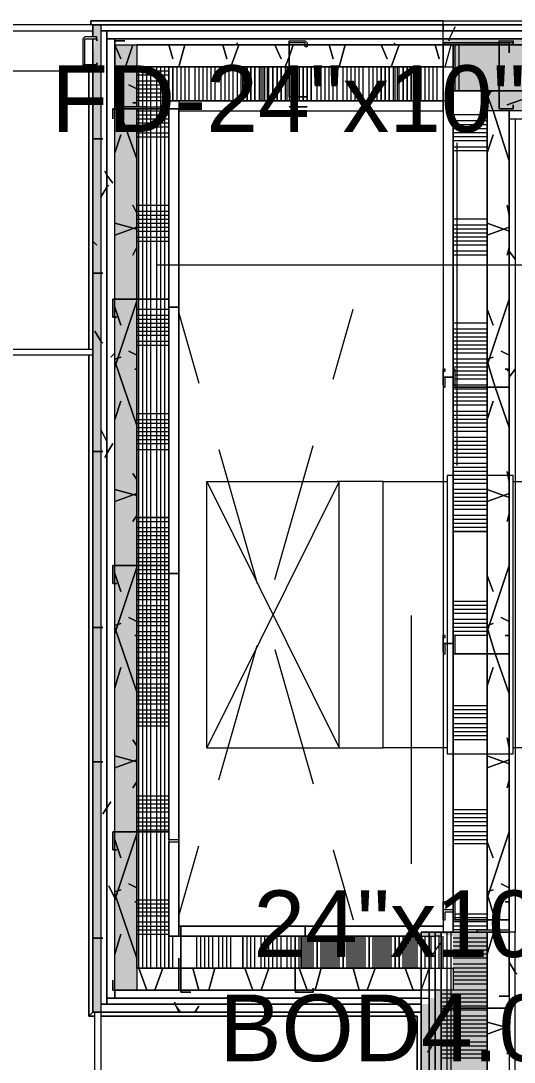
# Model space of a CAD drawing. Header units: metres. Extents: x 39 to 278, y -7 to 151.
# Drawn here: x 69.131 to 70.261, y 32.692 to 35.075 of the extents above; entities that cross this region are included whole.
import ezdxf

# ---------------------------------------------------------------- set-up
doc = ezdxf.new("R2010")
doc.units = ezdxf.units.M
doc.layers.add('HVAC - Ductos', color=5, linetype='Continuous', lineweight=50)
doc.layers.add('PDF_Geometry', color=7, linetype='Continuous', true_color=0xaaaaaa)
doc.layers.add('PDF_Solid Fills', color=7, linetype='Continuous', true_color=0xffffff)
doc.layers.add('PDF_Text', color=7, linetype='Continuous')
doc.styles.add('PDF Helvetica', font='')
doc.styles.get('PDF Helvetica').set_extended_font_data('Helvetica')

msp = doc.modelspace()

# ---------------------------------------------------------------- hatches: boundary and pattern name
at = {"layer": 'PDF_Solid Fills', "lineweight": 0, "transparency": 33554559}
for points in [[(69.301, 35.0342), (69.2965, 34.9746), (69.2965, 32.8066), (69.3147, 32.8066), (69.3147, 35.0662), (69.2965, 35.0662), (69.2965, 35.0342)], [(70.0985, 35.0342), (70.0985, 35.0204), (73.6598, 35.0204), (73.6598, 35.0342)], [(70.0985, 35.0342), (70.0985, 35.0204), (73.6598, 35.0204), (73.6598, 35.0342)], [(72.0465, 34.915), (72.0465, 34.9012), (71.9961, 34.9012), (71.9961, 34.915), (70.1994, 34.915), (70.1994, 34.8692), (73.559, 34.8692), (73.559, 34.915)], [(72.0465, 34.915), (72.0465, 34.9012), (71.9961, 34.9012), (71.9961, 34.915), (70.1994, 34.915), (70.1994, 34.8692), (73.559, 34.8692), (73.559, 34.915)], [(70.1215, 32.8571), (70.0939, 32.8571), (70.0939, 26.9124), (70.1994, 26.9124), (70.1994, 32.99), (70.0985, 32.99), (70.0939, 32.9854), (70.1215, 32.9808)]]:
    msp.add_hatch(color=256, dxfattribs=at).paths.add_polyline_path(points)
h = msp.add_hatch(color=256, dxfattribs=at)
h.paths.add_polyline_path([(69.3469, 34.8783), (69.3973, 34.8783), (69.3973, 35.0204), (69.3469, 35.0204)])
h.paths.add_polyline_path([(69.3469, 32.8571), (69.3973, 32.8571), (69.3973, 34.8738), (69.3469, 34.8738)])
h = msp.add_hatch(color=256, dxfattribs=at)
h.paths.add_polyline_path([(71.8494, 34.915), (71.8494, 35.0204), (70.1215, 35.0204), (70.1215, 34.9196), (70.2269, 34.9196)])
h.paths.add_polyline_path([(73.6369, 34.915), (73.6369, 35.0204), (71.854, 35.0204), (71.854, 34.915), (72.0327, 34.9196), (72.0373, 34.9838), (72.0327, 34.9883), (71.9961, 34.9883), (71.9961, 35.002), (72.0465, 35.002), (72.0465, 34.915)])
h = msp.add_hatch(color=256, dxfattribs=at)
h.paths.add_polyline_path([(71.8494, 34.915), (71.8494, 35.0204), (70.1215, 35.0204), (70.1215, 34.915)])
h.paths.add_polyline_path([(73.6369, 34.915), (73.6369, 35.0204), (71.854, 35.0204), (71.854, 34.915), (72.0327, 34.9196), (72.0373, 34.9838), (72.0327, 34.9883), (71.9961, 34.9883), (71.9961, 35.002), (72.0465, 35.002), (72.0465, 34.915)])
h = msp.add_hatch(color=256, dxfattribs=at)
h.paths.add_polyline_path([(70.0481, 32.9808), (70.0665, 32.9808), (70.0665, 32.99), (70.0481, 32.99)])
h.paths.add_polyline_path([(70.0481, 26.9949), (70.0665, 26.9949), (70.0665, 32.825), (70.0481, 32.825)])
h = msp.add_hatch(color=256, dxfattribs=at)
h.paths.add_polyline_path([(70.0665, 32.9808), (70.0802, 32.9808), (70.0802, 32.99), (70.0665, 32.99)])
h.paths.add_polyline_path([(70.0802, 32.8387), (70.0665, 32.8387), (70.0665, 26.9811), (70.0802, 26.9811)])
h = msp.add_hatch(color=256, dxfattribs=at)
h.paths.add_polyline_path([(70.0939, 32.9808), (70.0939, 32.99), (70.0802, 32.99), (70.0802, 32.9808)])
h.paths.add_polyline_path([(70.0939, 32.8571), (70.0802, 32.8571), (70.0802, 26.9628), (70.0939, 26.9628)])

# ---------------------------------------------------------------- linework, layer by layer
at = {"layer": 'HVAC - Ductos', "lineweight": 0}
for points in [[(69.3147, 35.0662), (69.4935, 35.0662), (69.3147, 35.0662), (69.2965, 35.0662), (69.2965, 35.0525), (69.2965, 35.0662), (69.3147, 35.0662), (69.3147, 32.8066), (69.2965, 32.8066), (69.2965, 34.9746), (69.2965, 35.0342), (69.2965, 34.9746), (69.2965, 32.8066), (69.3147, 32.8066), (69.4935, 32.8066), (70.0481, 32.8066), (70.0481, 27.0133), (70.0481, 29.9099), (65.0935, 29.9099), (70.0481, 29.9099), (70.0481, 27.0133), (70.0481, 29.9145), (70.0481, 27.0133), (69.4981, 27.0133)], [(70.1306, 34.0579), (70.1306, 34.7958)], [(69.8556, 33.4116), (69.9611, 33.4116), (69.9611, 34.0212), (69.8556, 34.0212)], [(70.2911, 33.4116), (70.2589, 33.4116), (70.2589, 34.0212), (70.2911, 34.0212)], [(70.0252, 33.7141), (70.0252, 33.1458)]]:
    msp.add_lwpolyline(points, dxfattribs=at)
for points in [[(70.2589, 33.3979), (70.2589, 34.035), (70.1077, 34.035), (70.1077, 33.3979)], [(70.1077, 33.4116), (69.9611, 33.4116), (69.9611, 34.0212), (70.1077, 34.0212)]]:
    msp.add_lwpolyline(points, close=True, dxfattribs=at)
at = {"layer": 'PDF_Geometry', "lineweight": 0}
for points in [[(73.6644, 34.8142), (73.6644, 34.8188), (73.6644, 35.0204), (73.6644, 35.0662), (70.0985, 35.0662), (69.4935, 35.0662), (69.2965, 35.0662), (69.0719, 35.0662), (69.0719, 34.9608), (69.2965, 34.9608), (69.2965, 32.8066), (69.4935, 32.8066), (70.0481, 32.8066), (70.0481, 27.0133)], [(70.0985, 35.0662), (69.2965, 35.0662), (70.0985, 35.0662)], [(69.2965, 35.0388), (69.2965, 35.0662), (69.2965, 35.0388)], [(69.3147, 35.0662), (69.3147, 35.0662)], [(71.7898, 35.0662), (70.0985, 35.0662), (69.4935, 35.0662)], [(73.6644, 35.0662), (70.0985, 35.0662), (73.6644, 35.0662)], [(73.6644, 35.0204), (73.6644, 35.0342), (73.6644, 35.0525), (73.6644, 35.0662), (70.0985, 35.0662), (70.0985, 35.0525), (73.6599, 35.0525)], [(69.0719, 35.0525), (69.2965, 35.0525)], [(70.6348, 35.0204), (70.2269, 35.0204), (70.0985, 35.0204), (70.0985, 35.0342), (73.6599, 35.0342), (70.0985, 35.0342), (70.0985, 35.0525), (73.6599, 35.0525), (70.1215, 35.0525), (70.0985, 35.0525), (69.4935, 35.0525), (69.3285, 35.0525), (69.3147, 35.0525), (69.3147, 32.825), (69.3285, 32.825), (69.4935, 32.825), (70.0481, 32.825)], [(73.6599, 35.0342), (70.1215, 35.0342), (70.0985, 35.0342), (69.4935, 35.0342), (69.3469, 35.0342), (69.3285, 35.0342), (69.3285, 32.8387), (69.3469, 32.8387), (69.4935, 32.8387), (70.0481, 32.8387), (70.0481, 32.8066), (70.0481, 32.8387), (70.0665, 32.8387)], [(69.4889, 32.8571), (69.4935, 32.8571), (69.3973, 32.8571), (69.3469, 32.8571), (69.3469, 33.2191), (69.3469, 33.8287), (69.3469, 34.4383), (69.3469, 34.8738), (69.3469, 35.0204), (69.3973, 35.0204), (69.4935, 35.0204), (69.7456, 35.0204), (70.0985, 35.0204)], [(70.0665, 32.99), (70.0481, 32.99), (70.0481, 32.9808), (70.0481, 32.99), (70.0665, 32.99), (70.0802, 32.99), (70.0939, 32.99), (70.0985, 32.99), (70.1215, 32.99), (70.1215, 34.8188), (70.1215, 34.892), (70.0985, 34.892), (69.4935, 34.892), (69.4706, 34.892), (69.4706, 34.8738), (69.4706, 34.4292), (69.4706, 34.8738), (69.4706, 34.892), (69.4935, 34.892), (69.4935, 32.9808), (69.4706, 32.9808), (69.4706, 33.187), (69.4706, 32.9075), (69.3973, 32.9075), (69.3973, 33.2191), (69.3973, 33.8287), (69.3973, 34.4383), (69.3973, 34.8738), (69.3973, 34.4383), (69.3973, 33.8287), (69.3973, 33.2191), (69.3973, 32.8571), (69.3469, 32.8571), (69.3469, 33.2191), (69.3469, 33.8287), (69.3469, 34.4383), (69.3469, 34.8738), (69.3469, 35.0204), (69.3973, 35.0204), (69.3973, 34.8783)], [(69.3698, 35.0296), (69.3698, 35.0296)], [(69.4706, 34.4292), (69.4706, 34.8738), (69.4706, 34.97), (69.3973, 34.97), (69.3973, 34.8783), (69.3973, 34.97), (69.4706, 34.97), (69.4935, 34.97), (70.0985, 34.97), (70.1215, 34.97), (70.1215, 35.0204), (70.2269, 35.0204), (70.6348, 35.0204)], [(69.7456, 35.025), (69.7456, 35.025)], [(69.7823, 35.025), (69.7823, 35.025)], [(71.8494, 35.0204), (71.4461, 35.0204), (71.0381, 35.0204), (70.6348, 35.0204), (70.2269, 35.0204), (70.1215, 35.0204), (70.0985, 35.0204), (70.1215, 35.0204), (70.1215, 34.915), (70.2269, 34.915), (70.6348, 34.915), (71.0381, 34.915), (71.4461, 34.915), (71.8494, 34.915)], [(70.1535, 35.025), (70.1535, 35.025)], [(70.2269, 35.025), (70.2269, 35.025)], [(70.2589, 35.0204), (70.2589, 35.0204)], [(70.2498, 35.002), (70.2498, 35.002)], [(70.0985, 34.9746), (70.0985, 34.9746)], [(69.4935, 32.8066), (69.3147, 32.8066), (70.0481, 32.8066), (69.3147, 32.8066), (69.3147, 30.6341), (69.301, 30.6341), (65.8864, 30.6341), (65.8681, 30.6341), (65.8681, 34.31), (65.8681, 34.3237), (69.2965, 34.3237), (69.2965, 34.9608), (69.2965, 34.3237), (69.2965, 34.7958), (69.2965, 34.3237)], [(69.2965, 34.3237), (69.2965, 34.9608), (69.2965, 34.3237)], [(69.2965, 34.3237), (69.2965, 34.9608), (69.2965, 34.3237)], [(70.0985, 34.9471), (70.0985, 34.9471)], [(69.7456, 34.9012), (69.7456, 34.9012)], [(69.7456, 34.9012), (69.7456, 34.9012)], [(69.7869, 34.9012), (69.7869, 34.9012)], [(70.6348, 34.915), (70.2269, 34.915), (70.1994, 34.915), (70.1994, 34.8692), (70.1994, 34.8188), (70.1994, 34.2366), (70.1994, 33.627), (70.1994, 33.0175), (70.1994, 32.9946), (70.1994, 33.0175), (70.1994, 33.627), (70.1994, 34.2366), (70.1994, 34.915), (70.1215, 34.915), (70.1215, 32.99), (70.0985, 32.99), (70.0939, 32.99), (70.0939, 32.9808), (70.0802, 32.9808)], [(73.559, 34.8692), (70.1994, 34.8692), (70.1994, 34.915), (70.2269, 34.915), (70.6348, 34.915)], [(69.379, 34.8783), (69.379, 34.8783)], [(69.379, 34.8738), (69.379, 34.8738)], [(69.3973, 34.8738), (69.3973, 34.4383), (69.3973, 33.8287), (69.3973, 33.2191), (69.3973, 32.9075), (69.4706, 32.9075), (69.4935, 32.9075), (69.4981, 32.9075), (69.7594, 32.9075), (70.0481, 32.9075), (70.0939, 32.9075), (70.1215, 32.9075), (70.1215, 32.8571), (70.0939, 32.8571), (70.0802, 32.8571), (70.0481, 32.8571), (69.7594, 32.8571), (69.4981, 32.8571)], [(69.4202, 34.8783), (69.4202, 34.8783)], [(69.4935, 34.8692), (69.4935, 34.8692)], [(69.7456, 34.8783), (69.7456, 34.8783)], [(69.7456, 34.8783), (69.7456, 34.8783)], [(69.7639, 34.8783), (69.7639, 34.8783)], [(69.7639, 34.8783), (69.7639, 34.8783)], [(69.7777, 34.8783), (69.7777, 34.8783)], [(69.7823, 34.8783), (69.7869, 34.8783), (69.7823, 34.8783)], [(69.7823, 34.8783), (69.7823, 34.8783)], [(73.5086, 31.945), (73.5131, 31.945), (73.5086, 31.945), (73.5086, 34.8188), (73.5086, 34.8508), (73.5086, 34.8692), (70.2498, 34.8692), (70.2498, 34.8508), (70.2498, 34.8188), (70.2498, 34.2779), (70.2498, 34.8508), (70.2635, 34.8508), (70.2635, 32.99), (70.2498, 32.99), (70.1994, 32.99), (70.0939, 32.99), (70.0939, 26.9124)], [(70.2498, 34.2779), (70.2498, 34.8692), (70.1994, 34.8692), (70.1994, 34.2366), (70.1994, 33.627), (70.1994, 33.0175), (70.1994, 32.9946)], [(70.2589, 34.8829), (70.2589, 34.8829)], [(70.7127, 34.5162), (69.4431, 34.5162)], [(69.4431, 34.4383), (69.4431, 34.4383)], [(69.8465, 34.255), (69.8923, 34.4154)], [(69.4706, 33.8196), (69.4706, 34.4062)], [(69.4935, 34.4062), (69.5393, 34.2458)], [(69.2965, 34.31), (69.2965, 32.8066), (69.2965, 34.31), (69.2965, 32.8066), (69.2965, 34.31), (69.2965, 32.8066), (69.2965, 34.31), (69.2965, 32.8066), (69.2965, 34.31), (65.8864, 34.31), (65.8864, 30.6525), (69.301, 30.6525), (69.301, 32.8066), (69.2965, 32.8066), (69.301, 32.8066), (69.2965, 32.8066), (69.301, 32.8066), (69.2965, 32.8066), (69.301, 32.8066), (69.2965, 32.8066), (69.301, 32.8066)], [(70.2498, 34.2412), (70.2498, 34.2412)], [(70.2498, 33.6683), (70.2498, 34.2412)], [(70.2498, 34.2366), (70.2498, 34.2366)], [(69.5852, 34.0946), (69.6723, 33.7874)], [(69.7135, 33.7966), (69.8006, 34.1037)], [(69.4569, 33.8287), (69.4615, 33.8287)], [(69.4706, 33.21), (69.4706, 33.7966)], [(69.5852, 33.3383), (69.6723, 33.6454)], [(69.7135, 33.6362), (69.8006, 33.3291)], [(70.1398, 33.627), (70.1443, 33.627)], [(70.2498, 33.0587), (70.2498, 33.627)], [(69.3423, 33.21), (69.3423, 33.21)], [(69.3515, 33.2191), (69.3515, 33.2191)], [(69.4706, 33.187), (69.4706, 32.9808), (69.4935, 32.9808), (69.4935, 33.0037), (70.0985, 33.0037), (70.0985, 32.99), (70.0481, 32.99), (70.0481, 32.9808), (69.7915, 32.9808), (70.0481, 32.9808), (70.0481, 32.9075), (69.7594, 32.9075), (69.4981, 32.9075), (69.4935, 32.9075), (69.4706, 32.9075), (69.4706, 32.9808), (69.4981, 32.9808), (69.7731, 32.9808), (69.4981, 32.9808), (69.7731, 32.9808)], [(69.4935, 33.0267), (69.5393, 33.187)], [(69.8465, 33.1779), (69.8923, 33.0175)], [(70.1581, 33.0175), (70.1581, 33.0175)], [(70.2498, 32.9946), (70.2498, 33.0175)], [(69.4981, 32.9854), (69.4981, 32.9854)], [(69.5165, 33.0037), (69.521, 33.0037)], [(70.0481, 32.99), (70.0481, 27.0133), (70.0481, 32.99)], [(70.0802, 32.99), (70.0665, 32.99), (70.0665, 32.9808), (70.0802, 32.9808), (70.0802, 32.99), (70.0939, 32.99)], [(70.1215, 32.99), (70.1994, 32.99), (70.1994, 32.8158), (70.1994, 32.6141), (70.1994, 32.2108), (70.1994, 31.8029), (70.1994, 31.3995), (70.1994, 31.8029), (70.1994, 32.2108), (70.1994, 32.6141), (70.1994, 32.8158), (70.1994, 32.99), (70.2498, 32.99), (70.2498, 26.9674)], [(70.1994, 31.3995), (70.1994, 31.8029), (70.1994, 32.2108), (70.1994, 32.6141), (70.1994, 32.8158), (70.1994, 32.99)], [(70.2498, 32.99), (70.2498, 26.9674), (70.2498, 26.8391), (70.2498, 26.8115), (70.2498, 25.4182), (70.2498, 26.8115), (70.2635, 26.8115), (70.2635, 25.1157), (70.2498, 25.1157), (70.2498, 25.3815), (70.2498, 25.1157)], [(69.7915, 32.9808), (70.0481, 32.9808), (70.0665, 32.9808)], [(70.0481, 32.9808), (70.0481, 32.9808)], [(69.4935, 32.9304), (69.4935, 32.9304)], [(69.3423, 32.88), (69.3423, 32.88)], [(69.3698, 32.8571), (69.3698, 32.8571)], [(69.4935, 32.8571), (69.4935, 32.8571)], [(69.4981, 32.8616), (69.4981, 32.8616)], [(69.8052, 26.9628), (70.0481, 26.9628), (70.0802, 26.9628), (70.0939, 26.9628), (70.0939, 26.9124), (70.0939, 26.9628), (70.0939, 32.8571)], [(70.2269, 32.8433), (70.2269, 32.8433)], [(70.0985, 24.882), (69.4981, 24.882), (69.3285, 24.882), (69.3147, 24.882), (69.3147, 26.9949), (69.3285, 26.9949), (69.4981, 26.9949), (70.0481, 26.9949), (70.0665, 26.9949), (70.0665, 32.825)], [(70.0985, 24.9003), (69.4981, 24.9003), (69.3469, 24.9003), (69.3285, 24.9003), (69.3285, 26.9811), (69.3469, 26.9811), (69.4981, 26.9811), (70.0481, 26.9811), (70.0665, 26.9811), (70.0802, 26.9811), (70.0802, 32.8387)], [(70.0481, 32.825), (70.0481, 32.825)], [(69.2965, 32.8066), (69.2965, 32.8066)], [(69.3147, 32.8066), (70.0481, 32.8066), (69.3147, 32.8066)], [(69.3147, 32.8066), (69.3147, 32.8066)], [(69.3147, 32.8066), (70.0481, 32.8066), (69.3147, 32.8066)], [(70.0481, 30.0383), (70.0481, 32.8066), (70.0481, 30.0383)], [(70.0481, 32.8066), (70.0481, 30.0383)], [(70.0481, 32.8066), (70.0481, 32.8066)], [(70.0481, 30.0383), (70.0481, 32.8066), (70.0481, 30.0383)], [(70.0481, 32.8066), (70.0481, 30.0383)], [(70.0985, 32.8158), (70.0985, 32.8158)], [(70.1031, 32.7883), (70.1031, 32.7883)], [(70.2406, 32.7883), (70.2406, 32.7883)]]:
    msp.add_lwpolyline(points, dxfattribs=at)
for points in [[(69.2919, 35.0754), (69.2919, 35.0662), (69.2919, 35.0754), (70.0985, 35.0754), (71.7898, 35.0754), (71.7898, 35.0662), (70.0985, 35.0662), (70.0985, 35.0754)], [(69.2965, 35.0388), (69.2965, 35.0662), (70.0985, 35.0662), (69.2965, 35.0662)], [(70.0985, 35.0525), (70.0985, 35.0662), (69.3147, 35.0662), (69.3147, 35.0525)], [(73.3527, 35.0662), (73.3527, 35.0754), (73.6644, 35.0754), (73.6644, 35.0662), (70.1215, 35.0662), (70.0985, 35.0662), (70.0985, 35.0754), (71.7898, 35.0754), (71.7898, 35.0662)], [(69.3056, 35.0388), (69.2781, 35.0388), (69.2735, 35.0342), (69.2735, 34.9746), (69.2781, 34.9746), (69.3056, 34.9746), (69.3056, 34.9792), (69.3056, 34.9746), (69.2781, 34.9746), (69.2781, 35.0342), (69.3056, 35.0342), (69.3056, 35.0296)], [(69.3147, 35.0525), (69.3147, 32.825), (69.3285, 32.825), (69.3285, 35.0525)], [(70.0985, 35.0342), (70.0985, 35.0525), (69.3285, 35.0525), (69.3285, 35.0342)], [(69.2965, 35.0342), (69.2965, 34.9746), (69.2965, 32.8066), (69.2965, 34.9746)], [(69.3285, 35.0342), (69.3285, 32.8387), (69.3469, 32.8387), (69.3469, 32.8571), (69.3469, 33.2191), (69.3469, 33.8287), (69.3469, 34.4383), (69.3469, 34.8738), (69.3469, 35.0342)], [(70.0985, 35.0204), (70.0985, 35.0342), (69.3469, 35.0342), (69.3469, 35.0204), (69.7456, 35.0204)], [(69.3469, 34.8783), (69.4202, 34.8783), (69.3469, 34.8783), (69.3469, 35.0296)], [(69.3698, 35.0296), (69.3469, 35.0296)], [(70.0985, 34.97), (70.0985, 35.0204), (69.7456, 35.0204), (69.3973, 35.0204), (69.3973, 34.97)], [(69.7639, 34.9012), (69.7639, 34.8783), (69.7456, 34.8783), (69.7823, 34.8783), (69.7777, 34.8783), (69.7823, 34.8783), (69.7456, 34.8783), (69.7639, 34.8783), (69.7639, 34.9012), (69.7456, 34.9012), (69.7456, 35.025), (69.7456, 35.0296), (69.7823, 35.0296), (69.7869, 35.025), (69.7869, 35.0158), (69.7823, 35.0158), (69.7823, 35.025), (69.7456, 35.025), (69.7456, 34.9012), (69.7869, 34.9012)], [(70.0985, 35.025), (70.0985, 34.9471), (70.0985, 35.025), (70.2498, 35.025)], [(70.0985, 32.99), (70.1215, 32.99), (70.1215, 35.0204), (70.0985, 35.0204)], [(70.2269, 34.8738), (70.2269, 34.8783), (70.2269, 35.025), (70.2269, 35.0296), (70.2589, 35.0296), (70.2589, 35.0204), (70.2589, 35.025), (70.2269, 35.025), (70.2269, 34.8783), (70.2269, 34.8738), (70.2589, 34.8738)], [(70.2498, 35.002), (70.2498, 35.025)], [(70.0985, 34.892), (70.0985, 34.97), (69.4706, 34.97), (69.4706, 34.892)], [(69.2873, 34.3237), (69.2873, 34.9608)], [(69.2873, 34.3237), (69.2873, 34.9608)], [(70.0985, 34.8692), (70.0985, 34.892), (69.4935, 34.892), (69.4935, 34.8692)], [(69.3423, 34.8738), (69.3423, 34.8508), (69.3423, 34.8738), (69.4935, 34.8738), (69.4935, 34.8004), (69.4935, 34.8738)], [(70.0985, 33.0037), (69.4935, 33.0037), (69.4935, 34.8692), (70.0985, 34.8692), (70.0985, 34.8188)], [(73.5086, 34.8692), (70.2498, 34.8692), (70.2498, 34.8508), (73.5086, 34.8508)], [(70.2589, 34.8829), (70.2589, 34.8738)], [(69.4706, 34.3971), (69.4706, 34.42), (69.4935, 34.42), (69.4935, 34.4383), (69.4935, 34.4017), (69.4935, 34.3971), (69.4935, 34.4017), (69.4935, 34.4062), (69.4935, 34.4017), (69.4935, 34.3971), (69.4935, 34.4017), (69.4935, 34.4383), (69.4935, 34.42), (69.4706, 34.42), (69.4706, 34.4383), (69.3469, 34.4383), (69.3423, 34.4383), (69.3423, 34.4017), (69.3423, 34.3971), (69.3469, 34.3971), (69.3515, 34.3971), (69.3469, 34.3971), (69.3423, 34.3971), (69.3423, 34.4017), (69.3423, 34.4383), (69.3469, 34.4383), (69.4706, 34.4383)], [(69.4706, 33.8196), (69.4706, 34.4062)], [(69.2873, 32.7974), (69.2873, 34.31), (69.2873, 32.7974), (69.301, 32.7974), (69.2873, 32.7974), (69.2873, 34.31), (69.2873, 32.7974), (69.2919, 32.802), (69.2965, 32.8066), (69.2919, 32.802)], [(70.1215, 34.2779), (70.1215, 34.2596), (70.1031, 34.2596), (70.0985, 34.2596), (70.0985, 34.255), (70.0985, 34.2412), (70.0985, 34.2779), (70.0985, 34.2733), (70.1031, 34.2733), (70.1031, 34.2779), (70.0985, 34.2779), (70.0985, 34.2366), (70.1031, 34.2366), (70.1031, 34.255), (70.1031, 34.2596), (70.1215, 34.2596), (70.1215, 34.2412), (70.1215, 34.2366), (70.1261, 34.2366), (70.2498, 34.2366), (70.2498, 34.2412), (70.2498, 34.2779), (70.2406, 34.2779), (70.2498, 34.2779), (70.2498, 34.2412), (70.2498, 34.2366), (70.1261, 34.2366), (70.1261, 34.2412), (70.1261, 34.2779)], [(70.2498, 33.6683), (70.2498, 34.2412)], [(69.4706, 33.7874), (69.4706, 33.8104), (69.4935, 33.8104), (69.4935, 33.8287), (69.4935, 33.7874), (69.4935, 33.7966), (69.4935, 33.7874), (69.4935, 33.8287), (69.4935, 33.8104), (69.4706, 33.8104), (69.4706, 33.8287), (69.3469, 33.8287), (69.3423, 33.8287), (69.3423, 33.792), (69.3423, 33.7874), (69.3469, 33.7874), (69.3515, 33.7874), (69.3469, 33.7874), (69.3423, 33.7874), (69.3423, 33.792), (69.3423, 33.8287), (69.3469, 33.8287), (69.4706, 33.8287)], [(69.4706, 33.21), (69.4706, 33.7966)], [(70.1215, 33.6683), (70.1215, 33.65), (70.1031, 33.65), (70.0985, 33.65), (70.0985, 33.6454), (70.0985, 33.6316), (70.0985, 33.6683), (70.0985, 33.6637), (70.1031, 33.6637), (70.1031, 33.6683), (70.0985, 33.6683), (70.0985, 33.627), (70.1031, 33.627), (70.1031, 33.6454), (70.1031, 33.65), (70.1215, 33.65), (70.1215, 33.627), (70.1261, 33.627), (70.2498, 33.627), (70.2498, 33.6683), (70.2406, 33.6683), (70.2498, 33.6683), (70.2498, 33.627), (70.1261, 33.627), (70.1261, 33.6683)], [(70.2498, 33.0587), (70.2498, 33.627)], [(69.4706, 33.1779), (69.4706, 33.1962), (69.4935, 33.1962), (69.4935, 33.2008), (69.4935, 33.2191), (69.4935, 33.1779), (69.4935, 33.1825), (69.4935, 33.1779), (69.4935, 33.2191), (69.4935, 33.2008), (69.4706, 33.2008), (69.4706, 33.2191), (69.3469, 33.2191), (69.3423, 33.2191), (69.3423, 33.1779), (69.3469, 33.1779), (69.3515, 33.1779), (69.3469, 33.1779), (69.3423, 33.1779), (69.3423, 33.2191), (69.3469, 33.2191), (69.4706, 33.2191)], [(70.1215, 33.0587), (70.1215, 33.0404), (70.1031, 33.0404), (70.0985, 33.0404), (70.0985, 33.0358), (70.0985, 33.0221), (70.0985, 33.0175), (70.0985, 33.0221), (70.0985, 33.0587), (70.0985, 33.0541), (70.1031, 33.0541), (70.1031, 33.0587), (70.0985, 33.0587), (70.0985, 33.0175), (70.1031, 33.0175), (70.1031, 33.0358), (70.1215, 33.0358), (70.1215, 33.0175), (70.1261, 33.0175), (70.2498, 33.0175), (70.2498, 33.0587), (70.2406, 33.0587), (70.2498, 33.0587), (70.2498, 33.0175), (70.1261, 33.0175), (70.1261, 33.0587)], [(70.2498, 32.9946), (70.2498, 33.0175)], [(69.4981, 32.8525), (69.521, 32.8525), (69.4981, 32.8525), (69.4981, 33.0037), (69.5715, 33.0037), (69.4981, 33.0037)], [(69.8006, 32.9808), (69.7823, 32.9808), (69.7823, 33.0037), (69.7639, 33.0037), (69.8006, 33.0037), (69.796, 33.0037), (69.8006, 33.0037), (69.7639, 33.0037), (69.7594, 33.0037), (69.7639, 33.0037), (69.7823, 33.0037), (69.7823, 32.9808), (69.7639, 32.9808), (69.7594, 32.9808), (69.7594, 32.8571), (69.7594, 32.8525), (69.7639, 32.8525), (69.8006, 32.8525), (69.8006, 32.8571), (69.8006, 32.8616), (69.8006, 32.8571), (69.8006, 32.8525), (69.7639, 32.8525), (69.7639, 32.8571), (69.7594, 32.8571), (69.7594, 32.9808), (69.7639, 32.9808)], [(70.0665, 32.99), (70.0481, 32.99), (70.0481, 26.9949), (70.0665, 26.9949)], [(70.0802, 32.99), (70.0665, 32.99), (70.0665, 26.9811), (70.0802, 26.9811)], [(70.0939, 32.99), (70.0802, 32.99), (70.0802, 26.9628), (70.0939, 26.9628)], [(70.2498, 32.99), (70.1765, 32.99), (70.1765, 32.9946), (70.2498, 32.9946), (70.2498, 32.8433)], [(70.2635, 32.99), (70.2498, 32.99), (70.2498, 26.9674), (70.2498, 26.8115), (70.2635, 26.8115)], [(69.4935, 32.8571), (69.4935, 32.9304), (69.4935, 32.8571), (69.3423, 32.8571)], [(70.0481, 32.8571), (70.0481, 32.9075), (69.7594, 32.9075), (69.4981, 32.9075), (69.4935, 32.9075), (69.3973, 32.9075), (69.3973, 32.8571), (69.4981, 32.8571), (69.7594, 32.8571)], [(69.3423, 32.88), (69.3423, 32.8571)], [(70.0481, 32.8387), (70.0481, 32.8571), (69.7594, 32.8571), (69.4981, 32.8571), (69.3469, 32.8571), (69.3469, 32.8387)], [(70.2269, 32.8433), (70.2498, 32.8433)], [(70.0481, 32.8066), (69.2965, 32.8066), (70.0481, 32.8066), (70.0481, 32.825), (69.3147, 32.825), (69.3147, 32.8066)], [(70.0481, 32.825), (70.0481, 32.8387), (69.3285, 32.8387), (69.3285, 32.825)], [(69.2965, 32.8066), (69.301, 32.8066), (69.2965, 32.8066), (69.2919, 32.802), (69.2873, 32.7974), (69.301, 32.7974), (69.2873, 32.7974), (69.2919, 32.802), (69.2965, 32.8066), (69.301, 32.8066)], [(69.3147, 32.8066), (70.0481, 32.8066)], [(69.3147, 32.7974), (70.0389, 32.7974)], [(69.3147, 32.7974), (70.0389, 32.7974)], [(70.0389, 30.0474), (70.0389, 32.7974)], [(70.0389, 30.0474), (70.0389, 32.7974)], [(70.0939, 32.8158), (70.0985, 32.8158), (70.2452, 32.8158), (70.2498, 32.8158), (70.2498, 32.7883), (70.2406, 32.7883), (70.2498, 32.7883), (70.2498, 32.8158), (70.2452, 32.8158), (70.0985, 32.8158), (70.0985, 32.7883), (70.1031, 32.7883), (70.0939, 32.7883)]]:
    msp.add_lwpolyline(points, close=True, dxfattribs=at)
at = {"layer": 'PDF_Geometry', "color": 254, "lineweight": 0, "true_color": 0xeaeaea}
for points in [[(70.1123, 35.0296), (70.1123, 35.0342), (70.1215, 35.0525), (70.1261, 35.0616), (70.1215, 35.0525), (70.1123, 35.0342)], [(69.6265, 35.025), (69.6265, 35.0204)], [(69.9839, 35.0204), (69.9885, 35.025)], [(69.3193, 34.805), (69.3147, 34.805), (69.2965, 34.805), (69.3147, 34.805)], [(69.3239, 34.7316), (69.3285, 34.7224), (69.3423, 34.7042), (69.3285, 34.7224)], [(69.3147, 34.6721), (69.3285, 34.695), (69.3331, 34.6996), (69.3285, 34.695)], [(69.2965, 34.5712), (69.3056, 34.562)], [(70.2498, 34.5483), (70.2635, 34.53)], [(69.3193, 34.4979), (69.3147, 34.4979), (69.2965, 34.4979), (69.3147, 34.4979)], [(69.3147, 34.342), (69.3193, 34.3374), (69.3147, 34.342), (69.301, 34.365)], [(69.3377, 34.3054), (69.3469, 34.3146)], [(70.2498, 34.2596), (70.2635, 34.2779)], [(69.3147, 34.1404), (69.3285, 34.1129), (69.3285, 34.1083), (69.3285, 34.1129)], [(69.3239, 34.0762), (69.3285, 34.0854), (69.3423, 34.1083), (69.3285, 34.0854)], [(69.3193, 34.09), (69.3147, 34.09), (69.2965, 34.09), (69.3147, 34.09)], [(69.3193, 33.6866), (69.3147, 33.6866), (69.2965, 33.6866), (69.3147, 33.6866)], [(69.3193, 33.3796), (69.3147, 33.3796), (69.2965, 33.3796), (69.3147, 33.3796)], [(69.3193, 33.2604), (69.3285, 33.2741), (69.3377, 33.2879), (69.3285, 33.2741)], [(69.3331, 33.0954), (69.3469, 33.0678)], [(69.3193, 32.9762), (69.3147, 32.9762), (69.2965, 32.9762), (69.3147, 32.9762)], [(70.2498, 32.9212), (70.2635, 32.8983), (70.2681, 32.8937), (70.2635, 32.8983)], [(69.5302, 32.8066), (69.5393, 32.8204)], [(70.0619, 32.715), (70.0665, 32.7196), (70.0802, 32.7425), (70.0665, 32.7196)]]:
    msp.add_lwpolyline(points, close=True, dxfattribs=at)
at = {"layer": 'PDF_Geometry', "color": 254, "lineweight": 0, "true_color": 0xdddddd}
for points in [[(69.3881, 35.0204), (69.3469, 34.8966), (69.3515, 34.8966), (69.3469, 34.8966)], [(69.3469, 35.0204), (69.3606, 34.9883)], [(69.4706, 35.0204), (69.4798, 34.9883)], [(69.5073, 35.0204), (69.4935, 34.97)], [(69.5943, 35.0204), (69.6035, 34.9883)], [(69.631, 35.0204), (69.6127, 34.97)], [(69.7135, 35.0204), (69.7273, 34.9883)], [(69.7548, 35.0204), (69.7456, 34.9929), (69.7365, 34.97), (69.7456, 34.9929)], [(69.8373, 35.0204), (69.8465, 34.9883)], [(69.8739, 35.0204), (69.8602, 34.97)], [(69.9565, 35.0204), (69.9702, 34.9883)], [(69.9977, 35.0204), (69.9793, 34.97)], [(70.0802, 35.0204), (70.0893, 34.9883)], [(69.379, 34.9288), (69.3973, 34.9196)], [(69.3606, 34.915), (69.3469, 34.9104)], [(69.3469, 34.9058), (69.356, 34.8783)], [(70.2085, 34.915), (70.1994, 34.8966), (70.204, 34.8966), (70.1994, 34.8966)], [(70.2131, 34.915), (70.1994, 34.9104)], [(70.1994, 34.9058), (70.2131, 34.8692), (70.2498, 34.7546), (70.2131, 34.8692)], [(70.3369, 34.915), (70.2452, 34.8829)], [(69.356, 34.8738), (69.3973, 34.7592)], [(69.3973, 34.8875), (69.3881, 34.8875)], [(69.3606, 34.8142), (69.3469, 34.7729)], [(70.2131, 34.8142), (70.1994, 34.7729)], [(69.3881, 34.6537), (69.3973, 34.6354)], [(70.2452, 34.6537), (70.2498, 34.6308)], [(69.3469, 34.6124), (69.3973, 34.5987)], [(70.1994, 34.6124), (70.2498, 34.5942)], [(69.3973, 34.6033), (69.3469, 34.585)], [(70.2498, 34.6033), (70.1994, 34.585)], [(69.3973, 34.5575), (69.3881, 34.5392)], [(70.2498, 34.5575), (70.2452, 34.5392)], [(69.3973, 34.4337), (69.3469, 34.2825)], [(69.3469, 34.42), (69.3606, 34.3787)], [(70.2498, 34.4383), (70.1994, 34.287), (70.204, 34.287), (70.1994, 34.287)], [(70.1994, 34.4154), (70.2131, 34.3787)], [(69.3606, 34.3054), (69.3469, 34.3008)], [(69.3469, 34.2962), (69.3973, 34.1496)], [(69.379, 34.3192), (69.3973, 34.31)], [(70.2131, 34.3054), (70.1994, 34.3008)], [(70.1994, 34.2962), (70.2177, 34.2366), (70.2498, 34.145), (70.2177, 34.2366)], [(70.2315, 34.3192), (70.2498, 34.31)], [(69.3973, 34.2779), (69.3927, 34.2779)], [(70.2498, 34.2779), (70.2452, 34.2733)], [(69.3606, 34.2046), (69.3469, 34.1633)], [(70.2131, 34.2046), (70.1994, 34.1633)], [(69.3881, 34.0396), (69.3973, 34.0258)], [(70.2452, 34.0442), (70.2498, 34.0212)], [(69.3469, 34.0029), (69.3973, 33.9892)], [(69.3973, 33.9937), (69.3469, 33.9754)], [(70.1994, 34.0029), (70.2498, 33.9846)], [(70.2498, 33.9937), (70.1994, 33.9754)], [(69.3973, 33.9433), (69.3881, 33.9296)], [(70.2498, 33.9479), (70.2452, 33.9296)], [(69.3973, 33.8241), (69.3469, 33.6729)], [(70.2498, 33.8287), (70.1994, 33.6775), (70.204, 33.6775), (70.1994, 33.6775)], [(69.3469, 33.8104), (69.3606, 33.7691)], [(70.1994, 33.8058), (70.2131, 33.7691)], [(69.379, 33.7096), (69.3973, 33.7004)], [(70.2315, 33.7096), (70.2498, 33.7004)], [(69.3606, 33.6958), (69.3469, 33.6912)], [(69.3469, 33.6866), (69.3973, 33.54)], [(70.2131, 33.6958), (70.1994, 33.6912)], [(70.1994, 33.6866), (70.2177, 33.627), (70.2498, 33.5354), (70.2177, 33.627)], [(69.3973, 33.6683), (69.3927, 33.6683)], [(70.2498, 33.6683), (70.2452, 33.6683)], [(69.3606, 33.595), (69.3469, 33.5491)], [(70.2131, 33.595), (70.1994, 33.5537)], [(69.3881, 33.43), (69.3973, 33.4162)], [(70.2452, 33.4346), (70.2498, 33.4116)], [(69.3469, 33.3933), (69.3973, 33.3796)], [(70.1994, 33.3933), (70.2498, 33.375)], [(69.3973, 33.3841), (69.3469, 33.3658)], [(70.2498, 33.3841), (70.1994, 33.3658)], [(69.3973, 33.3337), (69.3881, 33.32)], [(70.2498, 33.3383), (70.2452, 33.32)], [(69.3973, 33.2146), (69.3469, 33.0633)], [(69.3469, 33.2008), (69.3606, 33.1596)], [(70.2498, 33.2191), (70.1994, 33.0678), (70.204, 33.0678), (70.1994, 33.0678)], [(70.1994, 33.1962), (70.2131, 33.1596)], [(69.3606, 33.0862), (69.3469, 33.0816)], [(69.379, 33.1), (69.3973, 33.0908)], [(70.2131, 33.0862), (70.1994, 33.0816)], [(70.2315, 33.1), (70.2498, 33.0908)], [(69.3469, 33.077), (69.3973, 32.9304)], [(69.3973, 33.0587), (69.3927, 33.0587)], [(70.1994, 33.077), (70.2177, 33.0175), (70.2269, 32.9946), (70.2177, 33.0175)], [(70.2498, 33.0587), (70.2452, 33.0587)], [(69.3606, 32.9854), (69.3469, 32.9396)], [(70.2131, 32.9854), (70.1994, 32.9396)], [(70.2269, 32.99), (70.2498, 32.9304)], [(69.4019, 32.9075), (69.4202, 32.8571)], [(69.4569, 32.9075), (69.4385, 32.8571)], [(69.5256, 32.9075), (69.5393, 32.8571)], [(69.576, 32.9075), (69.5623, 32.8571)], [(69.6448, 32.9075), (69.6631, 32.8571)], [(69.6997, 32.9075), (69.6815, 32.8571)], [(69.7685, 32.9075), (69.7869, 32.8571)], [(69.8189, 32.9075), (69.8052, 32.8571)], [(69.8923, 32.9075), (69.9061, 32.8571)], [(69.9427, 32.9075), (69.9244, 32.8571)], [(70.0115, 32.9075), (70.0298, 32.8571)], [(70.2452, 32.825), (70.2452, 32.8158), (70.2498, 32.8112), (70.2452, 32.8158)], [(70.1994, 32.7837), (70.2498, 32.77)], [(70.2498, 32.7746), (70.1994, 32.7562)], [(70.2498, 32.7241), (70.2452, 32.7104)]]:
    msp.add_lwpolyline(points, close=True, dxfattribs=at)
for points in [[(70.1031, 34.97), (70.1169, 35.0204)], [(69.3469, 34.287), (69.3469, 34.287)], [(69.3469, 34.287), (69.3469, 34.287)], [(69.3469, 33.6775), (69.3469, 33.6775)], [(69.3469, 33.6775), (69.3469, 33.6775)], [(69.3469, 33.0678), (69.3469, 33.0678)], [(69.3469, 33.0678), (69.3469, 33.0678)], [(70.0481, 32.8571), (70.0665, 32.9075)], [(70.0481, 32.8571), (70.0481, 32.8571)]]:
    msp.add_lwpolyline(points, dxfattribs=at)
at = {"layer": 'PDF_Geometry', "color": 254, "lineweight": 0, "true_color": 0xd4d4d4}
for points in [[(70.1261, 34.915), (70.1261, 35.0204)], [(70.1352, 34.915), (70.1352, 35.0204)], [(69.3973, 34.97), (69.4706, 34.97), (69.4706, 34.892), (69.3973, 34.892)], [(69.4019, 34.8783), (69.4019, 34.97)], [(69.411, 32.9075), (69.411, 34.8783), (69.411, 34.97)], [(69.4202, 32.9075), (69.4202, 33.2191), (69.4202, 33.8287), (69.4202, 34.4383), (69.4202, 34.97)], [(69.4293, 32.9075), (69.4293, 33.2191), (69.4293, 33.8287), (69.4293, 34.4383), (69.4293, 34.8738), (69.4293, 34.97)], [(69.4431, 32.9075), (69.4431, 33.2191), (69.4431, 33.8287), (69.4431, 34.4383), (69.4431, 34.8738), (69.4431, 34.97)], [(69.4523, 32.9075), (69.4523, 33.2191), (69.4523, 33.8287), (69.4523, 34.4383), (69.4523, 34.8738), (69.4523, 34.97)], [(69.4615, 32.9075), (69.4615, 33.2191), (69.4615, 33.8287), (69.4615, 34.4383), (69.4615, 34.8738), (69.4615, 34.97)], [(69.4889, 34.97), (69.4889, 34.892)], [(69.4981, 34.97), (69.4981, 34.892)], [(69.5073, 34.97), (69.5073, 34.892)], [(69.5165, 34.97), (69.5165, 34.892)], [(69.5302, 34.97), (69.5302, 34.892)], [(69.5393, 34.97), (69.5393, 34.892)], [(69.5485, 34.97), (69.5485, 34.892)], [(69.5577, 34.97), (69.5577, 34.892)], [(69.5669, 34.97), (69.5669, 34.892)], [(69.576, 34.97), (69.576, 34.892)], [(69.5897, 34.97), (69.5897, 34.892)], [(69.5989, 34.97), (69.5989, 34.892)], [(69.6081, 34.97), (69.6081, 34.892)], [(69.6173, 34.97), (69.6173, 34.892)], [(69.6265, 34.97), (69.6265, 34.892)], [(69.6356, 34.97), (69.6356, 34.892)], [(69.6769, 34.97), (69.6769, 34.892)], [(69.6815, 34.892), (69.6815, 34.97)], [(69.686, 34.97), (69.686, 34.892)], [(69.6906, 34.892), (69.6906, 34.97)], [(69.6952, 34.97), (69.6952, 34.892)], [(69.6997, 34.892), (69.6997, 34.97)], [(69.7365, 34.97), (69.7365, 34.892)], [(69.741, 34.892), (69.741, 34.97)], [(69.7456, 34.97), (69.7456, 34.892)], [(69.7502, 34.892), (69.7502, 34.97)], [(69.7548, 34.97), (69.7548, 34.9012), (69.7548, 34.892)], [(69.7594, 34.892), (69.7594, 34.9012), (69.7594, 34.97)], [(69.796, 34.892), (69.796, 34.97)], [(69.8098, 34.892), (69.8098, 34.97)], [(69.8189, 34.892), (69.8189, 34.97)], [(69.8281, 34.892), (69.8281, 34.97)], [(69.8373, 34.892), (69.8373, 34.97)], [(69.8465, 34.892), (69.8465, 34.97)], [(69.8556, 34.892), (69.8556, 34.97)], [(69.8693, 34.892), (69.8693, 34.97)], [(69.8785, 34.892), (69.8785, 34.97)], [(69.8877, 34.892), (69.8877, 34.97)], [(69.8969, 34.892), (69.8969, 34.97)], [(69.9061, 34.892), (69.9061, 34.97)], [(69.9152, 34.892), (69.9152, 34.97)], [(69.929, 34.892), (69.929, 34.97)], [(69.9381, 34.892), (69.9381, 34.97)], [(69.9473, 34.892), (69.9473, 34.97)], [(69.9839, 34.97), (69.9839, 34.892)], [(69.9885, 34.892), (69.9885, 34.97)], [(69.9931, 34.97), (69.9931, 34.892)], [(69.9977, 34.892), (69.9977, 34.97)], [(70.0481, 34.892), (70.0481, 34.97)], [(70.0573, 34.892), (70.0573, 34.97)], [(70.0665, 34.892), (70.0665, 34.97)], [(70.0756, 34.892), (70.0756, 34.97)], [(70.0848, 34.892), (70.0848, 34.97)], [(69.3973, 34.9608), (69.4706, 34.9608)], [(69.3973, 34.9517), (69.4706, 34.9517)], [(69.3973, 34.9379), (69.4706, 34.9379)], [(69.3973, 34.9288), (69.4706, 34.9288)], [(69.3973, 34.9196), (69.4706, 34.9196)], [(69.3973, 34.9104), (69.4706, 34.9104)], [(69.3973, 34.9012), (69.4706, 34.9012)], [(69.3973, 34.8783), (69.4706, 34.8783)], [(69.3973, 34.8692), (69.4706, 34.8692)], [(69.4019, 32.9075), (69.4019, 34.8738)], [(69.3973, 34.86), (69.4706, 34.86)], [(69.3973, 34.8508), (69.4706, 34.8508)], [(70.1994, 34.86), (70.1215, 34.86)], [(70.1994, 34.8462), (70.1215, 34.8462)], [(69.3973, 34.8416), (69.4706, 34.8416)], [(69.3973, 34.8325), (69.4706, 34.8325)], [(70.1994, 34.837), (70.1215, 34.837)], [(70.1994, 34.8279), (70.1215, 34.8279)], [(69.3973, 34.8188), (69.4706, 34.8188)], [(69.3973, 34.8096), (69.4706, 34.8096)], [(70.1994, 34.8188), (70.1215, 34.8188)], [(70.1994, 34.8096), (70.1215, 34.8096)], [(70.1994, 34.8004), (70.1215, 34.8004)], [(70.1994, 34.7866), (70.1215, 34.7866)], [(70.1994, 34.7775), (70.1215, 34.7775)], [(69.3973, 34.6537), (69.4706, 34.6537)], [(69.3973, 34.64), (69.4706, 34.64)], [(69.3973, 34.6308), (69.4706, 34.6308)], [(69.3973, 34.6216), (69.4706, 34.6216)], [(69.3973, 34.6124), (69.4706, 34.6124)], [(70.1994, 34.6216), (70.1215, 34.6216)], [(70.1994, 34.6079), (70.1215, 34.6079)], [(69.3973, 34.6033), (69.4706, 34.6033)], [(69.3973, 34.5942), (69.4706, 34.5942)], [(70.1994, 34.5987), (70.1215, 34.5987)], [(70.1994, 34.5896), (70.1215, 34.5896)], [(69.3973, 34.5804), (69.4706, 34.5804)], [(69.3973, 34.5712), (69.4706, 34.5712)], [(70.1994, 34.5804), (70.1215, 34.5804)], [(70.1994, 34.5712), (70.1215, 34.5712)], [(70.1994, 34.562), (70.1215, 34.562)], [(70.1994, 34.5483), (70.1215, 34.5483)], [(70.1994, 34.5392), (70.1215, 34.5392)], [(69.3973, 34.4154), (69.4706, 34.4154)], [(69.3973, 34.4017), (69.4706, 34.4017)], [(69.3973, 34.3925), (69.4706, 34.3925)], [(69.3973, 34.3833), (69.4706, 34.3833)], [(69.3973, 34.3742), (69.4706, 34.3742)], [(70.1994, 34.3833), (70.1215, 34.3833)], [(70.1994, 34.3696), (70.1215, 34.3696)], [(69.3973, 34.365), (69.4706, 34.365)], [(69.3973, 34.3558), (69.4706, 34.3558)], [(70.1994, 34.3604), (70.1215, 34.3604)], [(70.1994, 34.3512), (70.1215, 34.3512)], [(69.3973, 34.342), (69.4706, 34.342)], [(69.3973, 34.3329), (69.4706, 34.3329)], [(70.1994, 34.342), (70.1215, 34.342)], [(70.1994, 34.3329), (70.1215, 34.3329)], [(70.1994, 34.3237), (70.1215, 34.3237)], [(70.1994, 34.3146), (70.1215, 34.3146)], [(70.1994, 34.3008), (70.1215, 34.3008)], [(70.1994, 34.2916), (70.1215, 34.2916)], [(70.1994, 34.2825), (70.1215, 34.2825)], [(70.1994, 34.2733), (70.1215, 34.2733)], [(70.1994, 34.2642), (70.1261, 34.2642)], [(70.1994, 34.255), (70.1261, 34.255)], [(70.1994, 34.2412), (70.1215, 34.2412)], [(70.1994, 34.2321), (70.1215, 34.2321)], [(70.1994, 34.2229), (70.1215, 34.2229)], [(70.1994, 34.2137), (70.1215, 34.2137)], [(70.1994, 34.2046), (70.1215, 34.2046)], [(69.3973, 34.177), (69.4706, 34.177)], [(70.1994, 34.1954), (70.1215, 34.1954)], [(70.1994, 34.1816), (70.1215, 34.1816)], [(69.3973, 34.1633), (69.4706, 34.1633)], [(69.3973, 34.1542), (69.4706, 34.1542)], [(70.1994, 34.1724), (70.1215, 34.1724)], [(70.1994, 34.1633), (70.1215, 34.1633)], [(70.1994, 34.1542), (70.1215, 34.1542)], [(69.3973, 34.145), (69.4706, 34.145)], [(69.3973, 34.1358), (69.4706, 34.1358)], [(70.1994, 34.145), (70.1215, 34.145)], [(70.1994, 34.1358), (70.1215, 34.1358)], [(69.3973, 34.1267), (69.4706, 34.1267)], [(69.3973, 34.1175), (69.4706, 34.1175)], [(69.3973, 34.1083), (69.4706, 34.1083)], [(70.1994, 34.1221), (70.1215, 34.1221)], [(70.1994, 34.1129), (70.1215, 34.1129)], [(69.3973, 34.0946), (69.4706, 34.0946)], [(70.1994, 34.1037), (70.1215, 34.1037)], [(70.1994, 34.0946), (70.1215, 34.0946)], [(70.1994, 34.0854), (70.1215, 34.0854)], [(70.1994, 34.0762), (70.1215, 34.0762)], [(70.1994, 34.0624), (70.1215, 34.0624)], [(70.1994, 34.0533), (70.1215, 34.0533)], [(70.1994, 34.0442), (70.1215, 34.0442)], [(70.1994, 34.035), (70.1215, 34.035)], [(70.1994, 34.0258), (70.1215, 34.0258)], [(70.1994, 34.0166), (70.1215, 34.0166)], [(70.1994, 34.0029), (70.1215, 34.0029)], [(70.1994, 33.9937), (70.1215, 33.9937)], [(70.1994, 33.9846), (70.1215, 33.9846)], [(70.1994, 33.9754), (70.1215, 33.9754)], [(70.1994, 33.9662), (70.1215, 33.9662)], [(70.1994, 33.9571), (70.1215, 33.9571)], [(70.1994, 33.9433), (70.1215, 33.9433)], [(69.3973, 33.9296), (69.4706, 33.9296)], [(69.3973, 33.9158), (69.4706, 33.9158)], [(70.1994, 33.9342), (70.1215, 33.9342)], [(70.1994, 33.925), (70.1215, 33.925)], [(70.1994, 33.9158), (70.1215, 33.9158)], [(69.3973, 33.9066), (69.4706, 33.9066)], [(69.3973, 33.8974), (69.4706, 33.8974)], [(69.3973, 33.8883), (69.4706, 33.8883)], [(69.3973, 33.8792), (69.4706, 33.8792)], [(69.3973, 33.87), (69.4706, 33.87)], [(69.3973, 33.8562), (69.4706, 33.8562)], [(69.3973, 33.8471), (69.4706, 33.8471)], [(69.3973, 33.8379), (69.4706, 33.8379)], [(69.3973, 33.8287), (69.4706, 33.8287)], [(69.3973, 33.8196), (69.4706, 33.8196)], [(69.3973, 33.8104), (69.4706, 33.8104)], [(69.3973, 33.7966), (69.4706, 33.7966)], [(69.3973, 33.7874), (69.4706, 33.7874)], [(69.3973, 33.7783), (69.4706, 33.7783)], [(69.3973, 33.7691), (69.4706, 33.7691)], [(69.3973, 33.76), (69.4706, 33.76)], [(69.3973, 33.7508), (69.4706, 33.7508)], [(69.3973, 33.737), (69.4706, 33.737)], [(69.3973, 33.7279), (69.4706, 33.7279)], [(70.1994, 33.7462), (70.1215, 33.7462)], [(70.1994, 33.737), (70.1215, 33.737)], [(70.1994, 33.7279), (70.1215, 33.7279)], [(69.3973, 33.7187), (69.4706, 33.7187)], [(69.3973, 33.7096), (69.4706, 33.7096)], [(69.3973, 33.7004), (69.4706, 33.7004)], [(70.1994, 33.7187), (70.1215, 33.7187)], [(70.1994, 33.705), (70.1215, 33.705)], [(69.3973, 33.6912), (69.4706, 33.6912)], [(69.3973, 33.6775), (69.4706, 33.6775)], [(70.1994, 33.6958), (70.1215, 33.6958)], [(70.1994, 33.6866), (70.1215, 33.6866)], [(70.1994, 33.6775), (70.1215, 33.6775)], [(69.3973, 33.6683), (69.4706, 33.6683)], [(69.3973, 33.6592), (69.4706, 33.6592)], [(70.1994, 33.6683), (70.1215, 33.6683)], [(69.3973, 33.65), (69.4706, 33.65)], [(69.3973, 33.6408), (69.4706, 33.6408)], [(69.3973, 33.6316), (69.4706, 33.6316)], [(69.3973, 33.6178), (69.4706, 33.6178)], [(69.3973, 33.6087), (69.4706, 33.6087)], [(69.3973, 33.5996), (69.4706, 33.5996)], [(69.3973, 33.5904), (69.4706, 33.5904)], [(69.3973, 33.5812), (69.4706, 33.5812)], [(69.3973, 33.5721), (69.4706, 33.5721)], [(69.3973, 33.5583), (69.4706, 33.5583)], [(69.3973, 33.5491), (69.4706, 33.5491)], [(69.3973, 33.54), (69.4706, 33.54)], [(69.3973, 33.5308), (69.4706, 33.5308)], [(69.3973, 33.5216), (69.4706, 33.5216)], [(69.3973, 33.5124), (69.4706, 33.5124)], [(69.3973, 33.4987), (69.4706, 33.4987)], [(69.3973, 33.4896), (69.4706, 33.4896)], [(70.1994, 33.5079), (70.1215, 33.5079)], [(70.1994, 33.4987), (70.1215, 33.4987)], [(70.1994, 33.4896), (70.1215, 33.4896)], [(69.3973, 33.4804), (69.4706, 33.4804)], [(69.3973, 33.4712), (69.4706, 33.4712)], [(69.3973, 33.462), (69.4706, 33.462)], [(70.1994, 33.4804), (70.1215, 33.4804)], [(70.1994, 33.4666), (70.1215, 33.4666)], [(70.1994, 33.4575), (70.1215, 33.4575)], [(70.1994, 33.4483), (70.1215, 33.4483)], [(70.1994, 33.4391), (70.1215, 33.4391)], [(70.1994, 33.43), (70.1215, 33.43)], [(69.3973, 33.3017), (69.4706, 33.3017)], [(69.3973, 33.2925), (69.4706, 33.2925)], [(69.3973, 33.2833), (69.4706, 33.2833)], [(69.3973, 33.2741), (69.4706, 33.2741)], [(69.3973, 33.265), (69.4706, 33.265)], [(69.3973, 33.2512), (69.4706, 33.2512)], [(70.1994, 33.2696), (70.1215, 33.2696)], [(70.1994, 33.2604), (70.1215, 33.2604)], [(70.1994, 33.2512), (70.1215, 33.2512)], [(69.3973, 33.242), (69.4706, 33.242)], [(69.3973, 33.2329), (69.4706, 33.2329)], [(69.3973, 33.2237), (69.4706, 33.2237)], [(70.1994, 33.242), (70.1215, 33.242)], [(70.1994, 33.2329), (70.1215, 33.2329)], [(70.1994, 33.2191), (70.1215, 33.2191)], [(70.1994, 33.21), (70.1215, 33.21)], [(70.1994, 33.2008), (70.1215, 33.2008)], [(70.1994, 33.1916), (70.1215, 33.1916)], [(69.3973, 33.0633), (69.4706, 33.0633)], [(69.3973, 33.0541), (69.4706, 33.0541)], [(69.3973, 33.045), (69.4706, 33.045)], [(69.3973, 33.0358), (69.4706, 33.0358)], [(69.3973, 33.0267), (69.4706, 33.0267)], [(69.3973, 33.0129), (69.4706, 33.0129)], [(70.1994, 33.0221), (70.1215, 33.0221)], [(70.1994, 33.0129), (70.1215, 33.0129)], [(70.1994, 33.0312), (70.1261, 33.0312)], [(69.3973, 33.0037), (69.4706, 33.0037)], [(69.3973, 32.9946), (69.4706, 32.9946)], [(69.3973, 32.9854), (69.4706, 32.9854)], [(70.1994, 32.99), (70.0939, 32.99)], [(70.1077, 31.3995), (70.1077, 31.8029), (70.1077, 32.2108), (70.1077, 32.6141), (70.1077, 32.8158), (70.1077, 32.99)], [(70.1169, 31.3995), (70.1169, 31.8029), (70.1169, 32.2108), (70.1169, 32.6141), (70.1169, 32.8158), (70.1169, 32.99)], [(70.1994, 33.0037), (70.1215, 33.0037)], [(70.1994, 32.9946), (70.1215, 32.9946)], [(69.4798, 32.9075), (69.4798, 32.9808)], [(69.5348, 32.9075), (69.5348, 32.9808)], [(69.5439, 32.9075), (69.5439, 32.9808)], [(69.5531, 32.9075), (69.5531, 32.9808)], [(69.5623, 32.9075), (69.5623, 32.9808)], [(69.5715, 32.9075), (69.5715, 32.9808)], [(69.5852, 32.9075), (69.5852, 32.9808)], [(69.5943, 32.9075), (69.5943, 32.9808)], [(69.6035, 32.9075), (69.6035, 32.9808)], [(69.6127, 32.9075), (69.6127, 32.9808)], [(69.6494, 32.9075), (69.6494, 32.9808)], [(69.6585, 32.9075), (69.6585, 32.9808)], [(69.6677, 32.9075), (69.6677, 32.9808)], [(69.6815, 32.9075), (69.6815, 32.9808)], [(69.6906, 32.9075), (69.6906, 32.9808)], [(69.6997, 32.9075), (69.6997, 32.9808)], [(69.7089, 32.9075), (69.7089, 32.9808)], [(69.7181, 32.9075), (69.7181, 32.9808)], [(69.7273, 32.9075), (69.7273, 32.9808)], [(69.741, 32.9075), (69.741, 32.9808)], [(69.7502, 32.9075), (69.7502, 32.9808)], [(69.7594, 32.9075), (69.7594, 32.9808)], [(69.7685, 32.9075), (69.7685, 32.9808)], [(69.7777, 32.9075), (69.7777, 32.9808)], [(69.7823, 32.9075), (69.7823, 32.9808)], [(69.7869, 32.9075), (69.7869, 32.9808)], [(69.7915, 32.9075), (69.7915, 32.9808)], [(69.796, 32.9075), (69.796, 32.9808)], [(69.8006, 32.9075), (69.8006, 32.9808)], [(69.8189, 32.9075), (69.8189, 32.9808)], [(69.8235, 32.9075), (69.8235, 32.9808)], [(69.8281, 32.9075), (69.8281, 32.9808)], [(69.8327, 32.9075), (69.8327, 32.9808)], [(69.8373, 32.9075), (69.8373, 32.9808)], [(69.8419, 32.9075), (69.8419, 32.9808)], [(69.8465, 32.9075), (69.8465, 32.9808)], [(69.8511, 32.9075), (69.8511, 32.9808)], [(69.8556, 32.9075), (69.8556, 32.9808)], [(69.8602, 32.9075), (69.8602, 32.9808)], [(69.8785, 32.9075), (69.8785, 32.9808)], [(69.8831, 32.9075), (69.8831, 32.9808)], [(69.8877, 32.9075), (69.8877, 32.9808)], [(69.8923, 32.9075), (69.8923, 32.9808)], [(69.8969, 32.9075), (69.8969, 32.9808)], [(69.9015, 32.9075), (69.9015, 32.9808)], [(69.9061, 32.9075), (69.9061, 32.9808)], [(69.9106, 32.9075), (69.9106, 32.9808)], [(69.9152, 32.9075), (69.9152, 32.9808)], [(69.9198, 32.9075), (69.9198, 32.9808)], [(69.9381, 32.9075), (69.9381, 32.9808)], [(69.9427, 32.9075), (69.9427, 32.9808)], [(69.9473, 32.9075), (69.9473, 32.9808)], [(69.9519, 32.9075), (69.9519, 32.9808)], [(69.9565, 32.9075), (69.9565, 32.9808)], [(69.9611, 32.9075), (69.9611, 32.9808)], [(69.9656, 32.9075), (69.9656, 32.9808)], [(69.9702, 32.9075), (69.9702, 32.9808)], [(69.9748, 32.9075), (69.9748, 32.9808)], [(69.9793, 32.9075), (69.9793, 32.9808)], [(70.0069, 32.9075), (70.0069, 32.9808)], [(70.0115, 32.9075), (70.0115, 32.9808)], [(70.0161, 32.9075), (70.0161, 32.9808)], [(70.0206, 32.9075), (70.0206, 32.9808)], [(70.0252, 32.9075), (70.0252, 32.9808)], [(70.0298, 32.9075), (70.0298, 32.9808)], [(70.0344, 32.9075), (70.0344, 32.9808)], [(70.0389, 32.9075), (70.0389, 32.9808)], [(70.0481, 32.9075), (70.0481, 32.9808)], [(70.0573, 32.9075), (70.0573, 32.9808)], [(70.0711, 32.9075), (70.0711, 32.9808)], [(70.0802, 32.9075), (70.0802, 32.9808)], [(70.0893, 32.9075), (70.0893, 32.9808)], [(70.0985, 32.9075), (70.0985, 32.9808)], [(70.1077, 32.9075), (70.1077, 32.9808)], [(70.1169, 32.9075), (70.1169, 32.9808)], [(70.1994, 32.9762), (70.1215, 32.9762)], [(70.1994, 32.967), (70.1215, 32.967)], [(70.1994, 32.9579), (70.1215, 32.9579)], [(70.1994, 32.9487), (70.1215, 32.9487)], [(70.1994, 32.9396), (70.1215, 32.9396)], [(70.1994, 32.9304), (70.1215, 32.9304)], [(70.1994, 32.9166), (70.1215, 32.9166)], [(70.1994, 32.9075), (70.1215, 32.9075)], [(70.1994, 32.8983), (70.1215, 32.8983)], [(70.1994, 32.8891), (70.1215, 32.8891)], [(70.1994, 32.88), (70.1215, 32.88)], [(70.1994, 32.8708), (70.1215, 32.8708)], [(70.1994, 32.8479), (70.0939, 32.8479)], [(70.1994, 32.8571), (70.1215, 32.8571)], [(70.1994, 32.8387), (70.0939, 32.8387)], [(70.1994, 32.8296), (70.0939, 32.8296)], [(70.1994, 32.8204), (70.0939, 32.8204)], [(70.1994, 32.8112), (70.0985, 32.8112)], [(70.1994, 32.7974), (70.0985, 32.7974)], [(70.1994, 32.7791), (70.0939, 32.7791)], [(70.1994, 32.7883), (70.0985, 32.7883)], [(70.1994, 32.77), (70.0939, 32.77)], [(70.1994, 32.7608), (70.0939, 32.7608)], [(70.1994, 32.7517), (70.0939, 32.7517)], [(70.1994, 32.7379), (70.0939, 32.7379)], [(70.1994, 32.7287), (70.0939, 32.7287)], [(70.1994, 32.7196), (70.0939, 32.7196)], [(70.1994, 32.7104), (70.0939, 32.7104)], [(70.1994, 32.7012), (70.0939, 32.7012)]]:
    msp.add_lwpolyline(points, dxfattribs=at)
for points in [[(69.4798, 34.97), (69.4798, 34.892)], [(69.6402, 34.97), (69.6402, 34.892)], [(69.6494, 34.97), (69.6494, 34.892)], [(69.6585, 34.97), (69.6585, 34.892)], [(69.6677, 34.97), (69.6677, 34.892)], [(69.7089, 34.97), (69.7089, 34.892)], [(69.7181, 34.97), (69.7181, 34.892)], [(69.7273, 34.97), (69.7273, 34.892)], [(69.7685, 34.97), (69.7685, 34.9012), (69.7685, 34.892), (69.7685, 34.9012)], [(69.7777, 34.97), (69.7777, 34.892)], [(69.7869, 34.97), (69.7869, 34.892)], [(69.796, 34.892), (69.796, 34.97)], [(69.9565, 34.97), (69.9565, 34.892)], [(69.9656, 34.97), (69.9656, 34.892)], [(69.9748, 34.97), (69.9748, 34.892)], [(70.0069, 34.97), (70.0069, 34.892)], [(70.0161, 34.97), (70.0161, 34.892)], [(70.0252, 34.97), (70.0252, 34.892)], [(70.0344, 34.97), (70.0344, 34.892)], [(69.4706, 33.9387), (69.3973, 33.9387)], [(70.1215, 33.9066), (70.1994, 33.9066)], [(69.6402, 32.9808), (69.6402, 32.9075)], [(69.7731, 32.9808), (69.7731, 32.9075)], [(69.8098, 32.9808), (69.8098, 32.9075)], [(69.8693, 32.9808), (69.8693, 32.9075)], [(69.929, 32.9808), (69.929, 32.9075)], [(69.9885, 32.9808), (69.9885, 32.9075)], [(69.9977, 32.9808), (69.9977, 32.9075)]]:
    msp.add_lwpolyline(points, close=True, dxfattribs=at)
at = {"layer": 'PDF_Geometry', "color": 8, "lineweight": 0, "true_color": 0x808080}
for points in [[(69.5577, 34.0212), (69.8602, 34.0212), (69.5577, 33.4116), (69.5577, 34.0212), (69.8602, 33.4116), (69.8602, 34.0212)], [(69.5577, 33.4116), (69.8602, 33.4116)]]:
    msp.add_lwpolyline(points, dxfattribs=at)
at = {"layer": 'PDF_Geometry', "color": 254, "lineweight": 0, "true_color": 0xeaeaea}
for points in [[(70.2498, 33.9387), (70.2498, 33.9387)], [(70.2498, 33.9387), (70.2498, 33.9387)], [(70.0939, 32.967), (70.0802, 32.9487), (70.0756, 32.9396)], [(69.4981, 32.8066), (69.4844, 32.825), (69.4844, 32.8296), (69.4844, 32.825), (69.4935, 32.8066)]]:
    msp.add_lwpolyline(points, dxfattribs=at)

# ---------------------------------------------------------------- texts
at = {"layer": 'PDF_Text', "lineweight": 0, "attachment_point": 4, "style": 'PDF Helvetica'}
for s, insert, char_height in [('FD-24"x10"-24"x10"', (69.2012, 34.8962), 0.152471), ('24"x10"', (69.6642, 33.0078), 0.15247), ('BOD4.03', (69.5863, 32.7695), 0.15247)]:
    msp.add_mtext(s, dxfattribs=dict(at, insert=insert, char_height=char_height))

doc.saveas('drawing.dxf')
